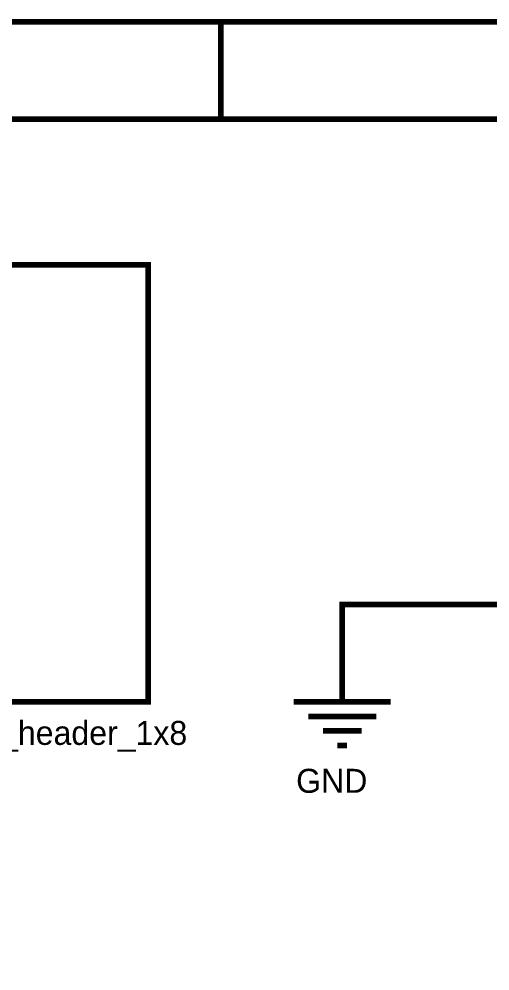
# Model space of a CAD drawing. Header units: inches. Extents: x 0 to 11.5, y 0 to 7.6.
# Drawn here: x 5.334 to 6.305, y 5.645 to 7.606 of the extents above; entities that cross this region are included whole.
import ezdxf

# ---------------------------------------------------------------- set-up
doc = ezdxf.new("R2010")
doc.units = ezdxf.units.IN
doc.header["$MEASUREMENT"] = 0
doc.layers.add('Sheet', color=255, linetype='Continuous')

msp = doc.modelspace()

# ---------------------------------------------------------------- linework, layer by layer
at = {"layer": 'Sheet'}
for points in [[(0.0013, 7.6, 0.0118, 0.0118, 0), (11.4991, 7.6, 0.0118, 0.0118, 0), (11.4991, 0, 0.0118, 0.0118, 0), (0.0013, 0, 0.0118, 0.0118, 0), (0.0013, 7.6, 0.0118, 0.0118, 0)], [(0.0013, 7.6, 0.0039, 0.0039, 0), (0.0013, 0, 0.0039, 0.0039, 0), (11.4991, 0, 0.0039, 0.0039, 0), (11.4991, 7.6, 0.0039, 0.0039, 0), (0.0013, 7.6, 0.0039, 0.0039, 0), (0.0013, 7.6, 0.0039, 0.0039, 0)], [(0.2015, 7.3998, 0.0118, 0.0118, 0), (11.2989, 7.3998, 0.0118, 0.0118, 0), (11.2989, 0.1998, 0.0118, 0.0118, 0), (0.2015, 0.1998, 0.0118, 0.0118, 0), (0.2015, 7.3998, 0.0118, 0.0118, 0)], [(0.2015, 7.3998, 0.0039, 0.0039, 0), (0.2015, 0.1998, 0.0039, 0.0039, 0), (11.2989, 0.1998, 0.0039, 0.0039, 0), (11.2989, 7.3998, 0.0039, 0.0039, 0), (0.2015, 7.3998, 0.0039, 0.0039, 0), (0.2015, 7.3998, 0.0039, 0.0039, 0)], [(5.2001, 7.0999, 0.0118, 0.0118, 0), (5.6001, 7.0999, 0.0118, 0.0118, 0), (5.6001, 6.1997, 0.0118, 0.0118, 0), (5.2001, 6.1997, 0.0118, 0.0118, 0), (5.2001, 7.0999, 0.0118, 0.0118, 0)], [(5.2001, 7.0999, 0.0039, 0.0039, 0), (5.2001, 6.1997, 0.0039, 0.0039, 0), (5.6001, 6.1997, 0.0039, 0.0039, 0), (5.6001, 7.0999, 0.0039, 0.0039, 0), (5.2001, 7.0999, 0.0039, 0.0039, 0), (5.2001, 7.0999, 0.0039, 0.0039, 0)]]:
    msp.add_lwpolyline(points, format="xyseb", close=True, dxfattribs=at)
for points in [[(5.75, 7.6, 0.0118, 0.0118, 0), (5.75, 7.3998, 0.0118, 0.0118, 0)], [(6, 6.2998, 0.0118, 0.0118, 0), (6, 6.3999, 0.0118, 0.0118, 0), (6.9, 6.3999, 0.0118, 0.0118, 0)], [(6, 6.2998, 0.0118, 0.0118, 0), (6, 6.1997, 0.0118, 0.0118, 0)], [(5.9004, 6.1997, 0.0118, 0.0118, 0), (6.1001, 6.1997, 0.0118, 0.0118, 0)], [(5.9303, 6.1697, 0.0118, 0.0118, 0), (6.0701, 6.1697, 0.0118, 0.0118, 0)], [(5.9603, 6.1397, 0.0118, 0.0118, 0), (6.0401, 6.1397, 0.0118, 0.0118, 0)], [(5.9903, 6.1097, 0.0118, 0.0118, 0), (6.0102, 6.1097, 0.0118, 0.0118, 0)]]:
    msp.add_lwpolyline(points, format="xyseb", dxfattribs=at)

# ---------------------------------------------------------------- texts
for s, height, p in [('Pin_header_1x8', 0.049396, (5.1997, 6.111)), ('GND', 0.0494, (5.9052, 6.0123))]:
    msp.add_text(s, height=height, dxfattribs=at).set_placement(p)

doc.saveas('drawing.dxf')
